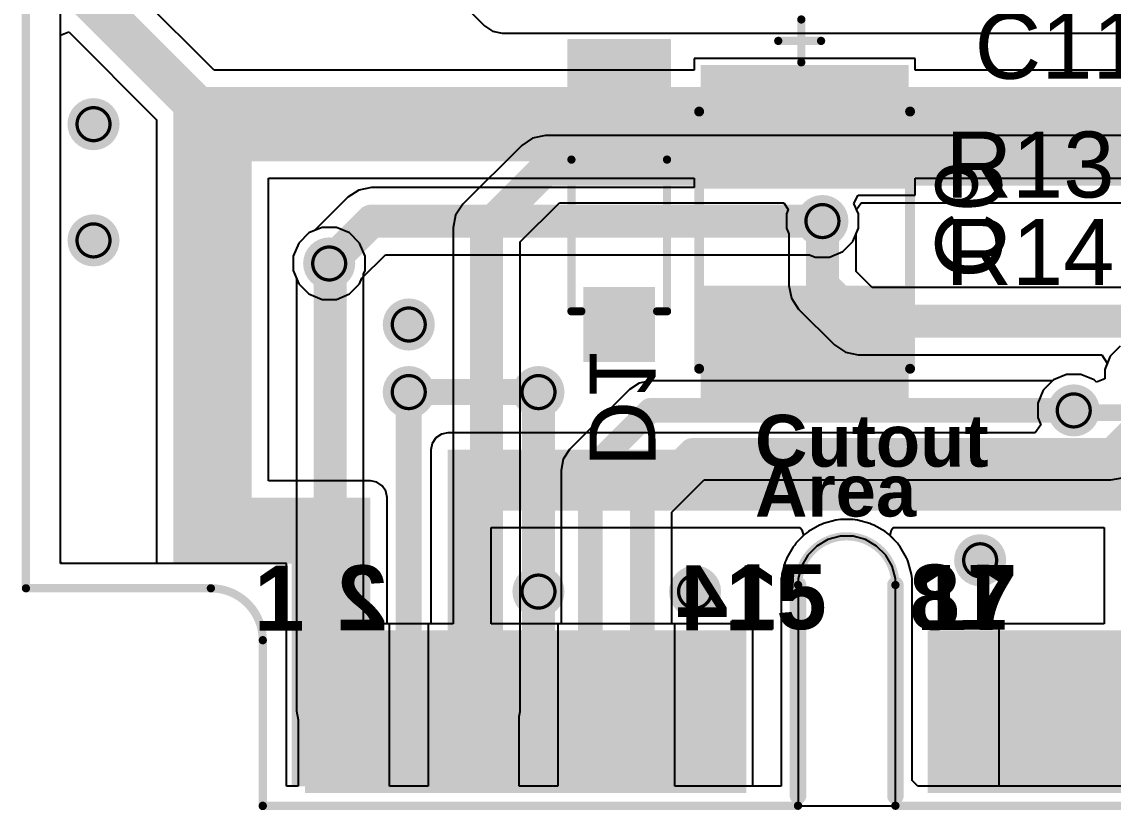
# Model space of a CAD drawing. Header units: inches. Extents: x 0 to 12.8, y -0.1 to 3.7.
# Drawn here: x -0.003 to 0.66, y -0.135 to 0.344 of the extents above; entities that cross this region are included whole.
import ezdxf

# ---------------------------------------------------------------- set-up
doc = ezdxf.new("R2010")
doc.units = ezdxf.units.IN
doc.header["$MEASUREMENT"] = 0
for name, color, linetype in [('Board Outline', 216, 'Continuous'), ('Bottom Layer', 5, 'Continuous'), ('Bottom Overlay', 54, 'Continuous'), ('Bottom Paste', 16, 'Continuous'), ('Bottom Solder', 6, 'Continuous'), ('Dimensions', 6, 'Continuous'), ('Drill Drawing', 1, 'Continuous'), ('Multi-Layer', 9, 'Continuous'), ('Top Layer', 1, 'Continuous'), ('Top Overlay', 2, 'Continuous'), ('Top Paste', 8, 'Continuous'), ('Top Solder', 216, 'Continuous'), ('Via Holes', 16, 'Continuous')]:
    doc.layers.add(name, color=color, linetype=linetype)
doc.styles.add('Arial', font='', dxfattribs={"height": 0.2})
doc.styles.add('Arial_Bold', font='', dxfattribs={"height": 0.2})
doc.styles.get('Arial').set_extended_font_data('Arial')
doc.styles.get('Arial_Bold').set_extended_font_data('Arial', bold=True)

# ---------------------------------------------------------------- blocks, each defined once
blk = doc.blocks.new('MINI_PCIE_PAD_12')
at = {"layer": 'Bottom Layer'}
for points in [[(0.027559, -0.0452756), (0.003937, -0.0452756), (0.003937, 0.0452756), (0.027559, 0.0452756)], [(0.0590551, -0.0452756), (0.0354331, -0.0452756), (0.0354331, 0.0452756), (0.0590551, 0.0452756)], [(0.0905511, -0.0452756), (0.0669291, -0.0452756), (0.0669291, 0.0452756), (0.0905511, 0.0452756)], [(0.1220472, -0.0452756), (0.0984252, -0.0452756), (0.0984252, 0.0452756), (0.1220472, 0.0452756)], [(0.1535433, -0.0452756), (0.1299213, -0.0452756), (0.1299213, 0.0452756), (0.1535433, 0.0452756)], [(0.1850393, -0.0452756), (0.1614173, -0.0452756), (0.1614173, 0.0452756), (0.1850393, 0.0452756)], [(0.2165354, -0.0452756), (0.1929134, -0.0452756), (0.1929134, 0.0452756), (0.2165354, 0.0452756)], [(0.2244094, 0.0452756), (0.2480314, 0.0452756), (0.2480314, -0.0452756), (0.2244094, -0.0452756)], [(0.3818897, 0.0452756), (0.4055117, 0.0452756), (0.4055117, -0.0452756), (0.3818897, -0.0452756)], [(0.4133858, 0.0452756), (0.4370078, 0.0452756), (0.4370078, -0.0452756), (0.4133858, -0.0452756)], [(0.4448818, 0.0452756), (0.4685038, 0.0452756), (0.4685038, -0.0452756), (0.4448818, -0.0452756)]]:
    blk.add_hatch(color=5, dxfattribs=at).paths.add_polyline_path(points)
at = {"layer": 'Bottom Paste'}
for points in [[(0.027559, -0.0452756), (0.003937, -0.0452756), (0.003937, 0.0452756), (0.027559, 0.0452756)], [(0.0590551, -0.0452756), (0.0354331, -0.0452756), (0.0354331, 0.0452756), (0.0590551, 0.0452756)], [(0.0905511, -0.0452756), (0.0669291, -0.0452756), (0.0669291, 0.0452756), (0.0905511, 0.0452756)], [(0.1220472, -0.0452756), (0.0984252, -0.0452756), (0.0984252, 0.0452756), (0.1220472, 0.0452756)], [(0.1535433, -0.0452756), (0.1299213, -0.0452756), (0.1299213, 0.0452756), (0.1535433, 0.0452756)], [(0.1850393, -0.0452756), (0.1614173, -0.0452756), (0.1614173, 0.0452756), (0.1850393, 0.0452756)], [(0.2165354, -0.0452756), (0.1929134, -0.0452756), (0.1929134, 0.0452756), (0.2165354, 0.0452756)], [(0.2244094, 0.0452756), (0.2480314, 0.0452756), (0.2480314, -0.0452756), (0.2244094, -0.0452756)], [(0.3818897, 0.0452756), (0.4055117, 0.0452756), (0.4055117, -0.0452756), (0.3818897, -0.0452756)], [(0.4133858, 0.0452756), (0.4370078, 0.0452756), (0.4370078, -0.0452756), (0.4133858, -0.0452756)], [(0.4448818, 0.0452756), (0.4685038, 0.0452756), (0.4685038, -0.0452756), (0.4448818, -0.0452756)]]:
    blk.add_hatch(color=16, dxfattribs=at).paths.add_polyline_path(points)
at = {"layer": 'Bottom Solder'}
for points in [[(0.031559, -0.0492756), (-6.3e-05, -0.0492756), (-6.3e-05, 0.0492756), (0.031559, 0.0492756)], [(0.0630551, -0.0492756), (0.0314331, -0.0492756), (0.0314331, 0.0492756), (0.0630551, 0.0492756)], [(0.0945511, -0.0492756), (0.0629291, -0.0492756), (0.0629291, 0.0492756), (0.0945511, 0.0492756)], [(0.1260472, -0.0492756), (0.0944252, -0.0492756), (0.0944252, 0.0492756), (0.1260472, 0.0492756)], [(0.1575433, -0.0492756), (0.1259213, -0.0492756), (0.1259213, 0.0492756), (0.1575433, 0.0492756)], [(0.1890393, -0.0492756), (0.1574173, -0.0492756), (0.1574173, 0.0492756), (0.1890393, 0.0492756)], [(0.2205354, -0.0492756), (0.1889134, -0.0492756), (0.1889134, 0.0492756), (0.2205354, 0.0492756)], [(0.2204094, 0.0492756), (0.2520314, 0.0492756), (0.2520314, -0.0492756), (0.2204094, -0.0492756)], [(0.3778897, 0.0492756), (0.4095117, 0.0492756), (0.4095117, -0.0492756), (0.3778897, -0.0492756)], [(0.4093858, 0.0492756), (0.4410078, 0.0492756), (0.4410078, -0.0492756), (0.4093858, -0.0492756)], [(0.4408818, 0.0492756), (0.4725038, 0.0492756), (0.4725038, -0.0492756), (0.4408818, -0.0492756)], [(0.4723779, 0.0492756), (0.5039999, 0.0492756), (0.5039999, -0.0492756), (0.4723779, -0.0492756)]]:
    blk.add_hatch(color=6, dxfattribs=at).paths.add_polyline_path(points)
at = {"layer": 'Top Layer'}
for points in [[(-0.011811, 0.0452756), (0.011811, 0.0452756), (0.011811, -0.0452756), (-0.011811, -0.0452756)], [(0.0196851, 0.0452756), (0.0433071, 0.0452756), (0.0433071, -0.0452756), (0.0196851, -0.0452756)], [(0.0511811, 0.0452756), (0.0748031, 0.0452756), (0.0748031, -0.0452756), (0.0511811, -0.0452756)], [(0.0826772, 0.0452756), (0.1062992, 0.0452756), (0.1062992, -0.0452756), (0.0826772, -0.0452756)], [(0.1141733, 0.0452756), (0.1377953, 0.0452756), (0.1377953, -0.0452756), (0.1141733, -0.0452756)], [(0.1456693, 0.0452756), (0.1692913, 0.0452756), (0.1692913, -0.0452756), (0.1456693, -0.0452756)], [(0.1771654, 0.0452756), (0.2007874, 0.0452756), (0.2007874, -0.0452756), (0.1771654, -0.0452756)], [(0.2086614, 0.0452756), (0.2322834, 0.0452756), (0.2322834, -0.0452756), (0.2086614, -0.0452756)], [(0.3661417, 0.0452756), (0.3897637, 0.0452756), (0.3897637, -0.0452756), (0.3661417, -0.0452756)], [(0.3976378, 0.0452756), (0.4212598, 0.0452756), (0.4212598, -0.0452756), (0.3976378, -0.0452756)], [(0.4291338, 0.0452756), (0.4527558, 0.0452756), (0.4527558, -0.0452756), (0.4291338, -0.0452756)], [(0.4606299, 0.0452756), (0.4842519, 0.0452756), (0.4842519, -0.0452756), (0.4606299, -0.0452756)]]:
    blk.add_hatch(color=1, dxfattribs=at).paths.add_polyline_path(points)
at = {"layer": 'Top Paste'}
for points in [[(-0.011811, 0.0452756), (0.011811, 0.0452756), (0.011811, -0.0452756), (-0.011811, -0.0452756)], [(0.0196851, 0.0452756), (0.0433071, 0.0452756), (0.0433071, -0.0452756), (0.0196851, -0.0452756)], [(0.0511811, 0.0452756), (0.0748031, 0.0452756), (0.0748031, -0.0452756), (0.0511811, -0.0452756)], [(0.0826772, 0.0452756), (0.1062992, 0.0452756), (0.1062992, -0.0452756), (0.0826772, -0.0452756)], [(0.1141733, 0.0452756), (0.1377953, 0.0452756), (0.1377953, -0.0452756), (0.1141733, -0.0452756)], [(0.1456693, 0.0452756), (0.1692913, 0.0452756), (0.1692913, -0.0452756), (0.1456693, -0.0452756)], [(0.1771654, 0.0452756), (0.2007874, 0.0452756), (0.2007874, -0.0452756), (0.1771654, -0.0452756)], [(0.2086614, 0.0452756), (0.2322834, 0.0452756), (0.2322834, -0.0452756), (0.2086614, -0.0452756)], [(0.3661417, 0.0452756), (0.3897637, 0.0452756), (0.3897637, -0.0452756), (0.3661417, -0.0452756)], [(0.3976378, 0.0452756), (0.4212598, 0.0452756), (0.4212598, -0.0452756), (0.3976378, -0.0452756)], [(0.4291338, 0.0452756), (0.4527558, 0.0452756), (0.4527558, -0.0452756), (0.4291338, -0.0452756)], [(0.4606299, 0.0452756), (0.4842519, 0.0452756), (0.4842519, -0.0452756), (0.4606299, -0.0452756)]]:
    blk.add_hatch(color=8, dxfattribs=at).paths.add_polyline_path(points)
at = {"layer": 'Top Solder'}
for points in [[(-0.015811, 0.0492756), (0.015811, 0.0492756), (0.015811, -0.0492756), (-0.015811, -0.0492756)], [(0.0156851, 0.0492756), (0.0473071, 0.0492756), (0.0473071, -0.0492756), (0.0156851, -0.0492756)], [(0.0471811, 0.0492756), (0.0788031, 0.0492756), (0.0788031, -0.0492756), (0.0471811, -0.0492756)], [(0.0786772, 0.0492756), (0.1102992, 0.0492756), (0.1102992, -0.0492756), (0.0786772, -0.0492756)], [(0.1101733, 0.0492756), (0.1417953, 0.0492756), (0.1417953, -0.0492756), (0.1101733, -0.0492756)], [(0.1416693, 0.0492756), (0.1732913, 0.0492756), (0.1732913, -0.0492756), (0.1416693, -0.0492756)], [(0.1731654, 0.0492756), (0.2047874, 0.0492756), (0.2047874, -0.0492756), (0.1731654, -0.0492756)], [(0.2046614, 0.0492756), (0.2362834, 0.0492756), (0.2362834, -0.0492756), (0.2046614, -0.0492756)], [(0.3621417, 0.0492756), (0.3937637, 0.0492756), (0.3937637, -0.0492756), (0.3621417, -0.0492756)], [(0.3936378, 0.0492756), (0.4252598, 0.0492756), (0.4252598, -0.0492756), (0.3936378, -0.0492756)], [(0.4251338, 0.0492756), (0.4567558, 0.0492756), (0.4567558, -0.0492756), (0.4251338, -0.0492756)], [(0.4566299, 0.0492756), (0.4882519, 0.0492756), (0.4882519, -0.0492756), (0.4566299, -0.0492756)]]:
    blk.add_hatch(color=216, dxfattribs=at).paths.add_polyline_path(points)
at = {"layer": 'Top Overlay', "const_width": 0.005}
for points in [[(0.2834841, 0.076811, -0.9999999999999999), (0.3425393, 0.076811)], [(-0.0728347, 0.0748032, -0.4142135623730951), (-0.0413386, 0.0433071)]]:
    blk.add_lwpolyline(points, format="xyb", dxfattribs=at)
at = {"layer": 'Top Overlay'}
for points, const_width in [([(-0.0740847, 0.0748032, 1), (-0.0715847, 0.0748032, 1)], 0.0025), ([(-0.009937, 0.065, 1), (-0.002063, 0.065, 1)], 0.007874), ([(-0.009937, 0.065, 1), (-0.002063, 0.065, 1)], 0.007874), ([(6.3e-05, 0.065, 1), (0.007937, 0.065, 1)], 0.007874), ([(6.3e-05, 0.065, 1), (0.007937, 0.065, 1)], 0.007874), ([(0.2822341, 0.076811, 1), (0.2847341, 0.076811, 1)], 0.0025), ([(0.2822341, 0.076811, 1), (0.2847341, 0.076811, 1)], 0.0025), ([(0.3412893, 0.076811, 1), (0.3437893, 0.076811, 1)], 0.0025), ([(0.3412893, 0.076811, 1), (0.3437893, 0.076811, 1)], 0.0025), ([(-0.004937, 0.06, 1), (0.002937, 0.06, 1)], 0.007874), ([(-0.004937, 0.06, 1), (0.002937, 0.06, 1)], 0.007874), ([(-0.0425886, 0.0433071, 1), (-0.0400886, 0.0433071, 1)], 0.0025), ([(-0.0425886, 0.0433071, 1), (-0.0400886, 0.0433071, 1)], 0.0025), ([(-0.0425886, -0.0570866, 1), (-0.0400886, -0.0570866, 1)], 0.0025), ([(-0.0425886, -0.0570866, 1), (-0.0400886, -0.0570866, 1)], 0.0025), ([(0.2822145, -0.0570866, 1), (0.2847145, -0.0570866, 1)], 0.0025), ([(0.2822145, -0.0570866, 1), (0.2847145, -0.0570866, 1)], 0.0025), ([(0.2822341, -0.057067, 1), (0.2847341, -0.057067, 1)], 0.0025), ([(0.2822341, -0.057067, 1), (0.2847341, -0.057067, 1)], 0.0025), ([(0.3412893, -0.0570866, 1), (0.3437893, -0.0570866, 1)], 0.0025), ([(0.3412893, -0.0570866, 1), (0.3437893, -0.0570866, 1)], 0.0025)]:
    blk.add_lwpolyline(points, format="xyb", close=True, dxfattribs=dict(at, const_width=const_width))
for points, const_width in [([(-0.006, 0.065), (-0.001, 0.06)], 0.015748), ([(-0.006, 0.065), (0.004, 0.065)], 0.015748), ([(-0.001, 0.06), (0.004, 0.065)], 0.015748), ([(0.2834841, -0.057067), (0.2834841, 0.076811)], 0.005), ([(0.3425393, -0.0570866), (0.3425393, 0.076811)], 0.005), ([(-0.0413386, -0.0570866), (-0.0413386, 0.0433071)], 0.005), ([(-0.0413386, -0.0570866), (0.2834645, -0.0570866)], 0.005), ([(0.2834645, -0.0570866), (0.2834841, -0.057067)], 0.005), ([(0.3425393, -0.0570866), (0.9704724, -0.0570866)], 0.005)]:
    blk.add_lwpolyline(points, dxfattribs=dict(at, const_width=const_width))
at = {"layer": 'Top Overlay', "style": 'Arial_Bold'}
for s, p in [('Cutout', (0.257356, 0.1485388)), ('Area', (0.257356, 0.1183278))]:
    blk.add_text(s, height=0.0314961, rotation=360, dxfattribs=at).set_placement(p)
for s, p in [('1', (-0.0466722, 0.0490962)), ('15', (0.2396838, 0.0499798)), ('17', (0.3553042, 0.049519))]:
    blk.add_text(s, height=0.0393701, dxfattribs=at).set_placement(p)
blk = doc.blocks.new('SOD_123_B_43')
at = {"layer": 'Bottom Layer'}
for points in [[(-0.0807086, -0.01771655), (-0.0807086, 0.01771655), (-0.043307, 0.01771655), (-0.043307, -0.01771655)], [(0.0433072, -0.01771655), (0.0433072, 0.01771655), (0.0807088, 0.01771655), (0.0807088, -0.01771655)]]:
    blk.add_hatch(color=5, dxfattribs=at).paths.add_polyline_path(points)
at = {"layer": 'Bottom Overlay'}
for points in [[(0.0379968, 0.0200035), (0.1109966, 0.0200035), (0.1109966, 0.0314995), (0.0379968, 0.0314995)], [(0.0835494, -0.0310906), (0.1110926, -0.0310906), (0.1110926, 0.0309094), (0.0835494, 0.0309094)], [(0.0380001, -0.031496), (0.1109999, -0.031496), (0.1109999, -0.02), (0.0380001, -0.02)]]:
    blk.add_hatch(color=54, dxfattribs=at).paths.add_polyline_path(points)
at = {"layer": 'Bottom Paste'}
for points in [[(-0.0807086, -0.01771655), (-0.0807086, 0.01771655), (-0.043307, 0.01771655), (-0.043307, -0.01771655)], [(0.0433072, -0.01771655), (0.0433072, 0.01771655), (0.0807088, 0.01771655), (0.0807088, -0.01771655)]]:
    blk.add_hatch(color=16, dxfattribs=at).paths.add_polyline_path(points)
at = {"layer": 'Bottom Solder'}
for points in [[(-0.0847086, -0.02171655), (-0.0847086, 0.02171655), (-0.039307, 0.02171655), (-0.039307, -0.02171655)], [(0.0393072, -0.02171655), (0.0393072, 0.02171655), (0.0847088, 0.02171655), (0.0847088, -0.02171655)]]:
    blk.add_hatch(color=6, dxfattribs=at).paths.add_polyline_path(points)
at = {"layer": 'Bottom Overlay', "const_width": 0.005}
for points in [[(-0.0539999, 0.029), (-0.0539999, 0.023)], [(-0.0539999, 0.029), (0.0380001, 0.029)], [(-0.0539999, -0.023), (-0.0539999, -0.029)], [(-0.0539999, -0.029), (0.0380001, -0.029)]]:
    blk.add_lwpolyline(points, dxfattribs=at)
at = {"layer": 'Bottom Overlay', "const_width": 0.0025}
for points in [[(-0.0552499, 0.029, 1), (-0.0527499, 0.029, 1)], [(-0.0552499, 0.029, 1), (-0.0527499, 0.029, 1)], [(0.0367501, 0.029, 1), (0.0392501, 0.029, 1)], [(-0.0552499, 0.023, 1), (-0.0527499, 0.023, 1)], [(-0.0552499, -0.023, 1), (-0.0527499, -0.023, 1)], [(-0.0552499, -0.029, 1), (-0.0527499, -0.029, 1)], [(-0.0552499, -0.029, 1), (-0.0527499, -0.029, 1)], [(0.0367501, -0.029, 1), (0.0392501, -0.029, 1)]]:
    blk.add_lwpolyline(points, format="xyb", close=True, dxfattribs=at)
blk = doc.blocks.new('C____B_B_54')
at = {"layer": 'Bottom Layer'}
for points in [[(-0.03346455, 0.0590551), (-0.03346455, -0.0590551), (-0.10039365, -0.0590551), (-0.10039365, 0.0590551)], [(0.10039375, 0.0590551), (0.10039375, -0.0590551), (0.03346465, -0.0590551), (0.03346465, 0.0590551)]]:
    blk.add_hatch(color=5, dxfattribs=at).paths.add_polyline_path(points)
at = {"layer": 'Bottom Paste'}
for points in [[(-0.03346455, 0.0590551), (-0.03346455, -0.0590551), (-0.10039365, -0.0590551), (-0.10039365, 0.0590551)], [(0.10039375, 0.0590551), (0.10039375, -0.0590551), (0.03346465, -0.0590551), (0.03346465, 0.0590551)]]:
    blk.add_hatch(color=16, dxfattribs=at).paths.add_polyline_path(points)
at = {"layer": 'Bottom Solder'}
for points in [[(-0.02946455, 0.0630551), (-0.02946455, -0.0630551), (-0.10439365, -0.0630551), (-0.10439365, 0.0630551)], [(0.10439375, 0.0630551), (0.10439375, -0.0630551), (0.02946465, -0.0630551), (0.02946465, 0.0630551)]]:
    blk.add_hatch(color=6, dxfattribs=at).paths.add_polyline_path(points)
at = {"layer": 'Bottom Overlay'}
for points, const_width in [([(0.0798529, 0.064), (-0.0761471, 0.064)], 0.006), ([(-0.119, -0.016), (-0.119, 0.01)], 0.005), ([(-0.106, -0.002), (-0.132, -0.002)], 0.005), ([(0.0798529, -0.064), (-0.0761471, -0.064)], 0.006)]:
    blk.add_lwpolyline(points, dxfattribs=dict(at, const_width=const_width))
for points, const_width in [([(-0.0776471, 0.064, 1), (-0.0746471, 0.064, 1)], 0.003), ([(0.0783529, 0.064, 1), (0.0813529, 0.064, 1)], 0.003), ([(-0.12025, 0.01, 1), (-0.11775, 0.01, 1)], 0.0025), ([(-0.13325, -0.002, 1), (-0.13075, -0.002, 1)], 0.0025), ([(-0.10725, -0.002, 1), (-0.10475, -0.002, 1)], 0.0025), ([(-0.12025, -0.016, 1), (-0.11775, -0.016, 1)], 0.0025), ([(-0.0776471, -0.064, 1), (-0.0746471, -0.064, 1)], 0.003), ([(0.0783529, -0.064, 1), (0.0813529, -0.064, 1)], 0.003)]:
    blk.add_lwpolyline(points, format="xyb", close=True, dxfattribs=dict(at, const_width=const_width))

msp = doc.modelspace()

# ---------------------------------------------------------------- hatches: boundary and pattern name
at = {"layer": 'Bottom Layer'}
for points in [[(0.0895085, 0.259), (1.0909761, 0.259), (1.0909761, 0.304), (0.0895085, 0.304)], [(0.0895085, 0.0149999), (0.1369999, 0.0149999), (0.1369999, 0.3039999), (0.0895085, 0.3039999)], [(0.2559689, -0.1200777), (0.2719999, -0.1200777), (0.2719999, 0.0839999), (0.2559689, 0.0839999)], [(0.256, 0.0471237), (1.17, 0.0471237), (1.17, 0.0839999), (0.256, 0.0839999)], [(0.091, 0.015), (0.209, 0.015), (0.209, 0.055), (0.091, 0.055)], [(0.1612054, -0.1200777), (0.209, -0.1200777), (0.209, 0.0471237), (0.1612054, 0.0471237)]]:
    msp.add_hatch(color=5, dxfattribs=at).paths.add_polyline_path(points)
h = msp.add_hatch(color=5, dxfattribs=at)
edge = h.paths.add_edge_path()
edge.add_arc((0.041, 0.2815), 0.011811, 0, 360)
h = msp.add_hatch(color=5, dxfattribs=at)
edge = h.paths.add_edge_path()
edge.add_arc((0.4832876, 0.2227205), 0.011811, 0, 360)
h = msp.add_hatch(color=5, dxfattribs=at)
edge = h.paths.add_edge_path()
edge.add_arc((0.041, 0.211), 0.011811, 0, 360)
h = msp.add_hatch(color=5, dxfattribs=at)
edge = h.paths.add_edge_path()
edge.add_arc((0.184, 0.197), 0.011811, 0, 360)
h = msp.add_hatch(color=5, dxfattribs=at)
edge = h.paths.add_edge_path()
edge.add_arc((0.2322839, 0.1599922), 0.011811, 0, 360)
h = msp.add_hatch(color=5, dxfattribs=at)
edge = h.paths.add_edge_path()
edge.add_arc((0.2322839, 0.119), 0.011811, 0, 360)
h = msp.add_hatch(color=5, dxfattribs=at)
edge = h.paths.add_edge_path()
edge.add_arc((0.311, 0.119), 0.011811, 0, 360)
h = msp.add_hatch(color=5, dxfattribs=at)
edge = h.paths.add_edge_path()
edge.add_arc((0.635789, 0.1078842), 0.011811, 0, 360)
h = msp.add_hatch(color=5, dxfattribs=at)
edge = h.paths.add_edge_path()
edge.add_arc((0.579, 0.017), 0.011811, 0, 360)
h = msp.add_hatch(color=5, dxfattribs=at)
edge = h.paths.add_edge_path()
edge.add_arc((0.3109914, -0.002), 0.011811, 0, 360)
h = msp.add_hatch(color=5, dxfattribs=at)
edge = h.paths.add_edge_path()
edge.add_arc((0.406, -0.002), 0.011811, 0, 360)
at = {"layer": 'Bottom Solder'}
h = msp.add_hatch(color=6, dxfattribs=at)
edge = h.paths.add_edge_path()
edge.add_arc((0.041, 0.2815), 0.015811, 0, 360)
h = msp.add_hatch(color=6, dxfattribs=at)
edge = h.paths.add_edge_path()
edge.add_arc((0.4832876, 0.2227205), 0.015811, 0, 360)
h = msp.add_hatch(color=6, dxfattribs=at)
edge = h.paths.add_edge_path()
edge.add_arc((0.041, 0.211), 0.015811, 0, 360)
h = msp.add_hatch(color=6, dxfattribs=at)
edge = h.paths.add_edge_path()
edge.add_arc((0.184, 0.197), 0.015811, 0, 360)
h = msp.add_hatch(color=6, dxfattribs=at)
edge = h.paths.add_edge_path()
edge.add_arc((0.2322839, 0.1599922), 0.015811, 0, 360)
h = msp.add_hatch(color=6, dxfattribs=at)
edge = h.paths.add_edge_path()
edge.add_arc((0.2322839, 0.119), 0.015811, 0, 360)
h = msp.add_hatch(color=6, dxfattribs=at)
edge = h.paths.add_edge_path()
edge.add_arc((0.311, 0.119), 0.015811, 0, 360)
h = msp.add_hatch(color=6, dxfattribs=at)
edge = h.paths.add_edge_path()
edge.add_arc((0.635789, 0.1078842), 0.015811, 0, 360)
h = msp.add_hatch(color=6, dxfattribs=at)
edge = h.paths.add_edge_path()
edge.add_arc((0.579, 0.017), 0.015811, 0, 360)
h = msp.add_hatch(color=6, dxfattribs=at)
edge = h.paths.add_edge_path()
edge.add_arc((0.3109914, -0.002), 0.015811, 0, 360)
h = msp.add_hatch(color=6, dxfattribs=at)
edge = h.paths.add_edge_path()
edge.add_arc((0.406, -0.002), 0.015811, 0, 360)
at = {"layer": 'Top Layer'}
h = msp.add_hatch(color=1, dxfattribs=at)
edge = h.paths.add_edge_path()
edge.add_arc((0.041, 0.2815), 0.011811, 0, 360)
h = msp.add_hatch(color=1, dxfattribs=at)
edge = h.paths.add_edge_path()
edge.add_arc((0.4832876, 0.2227205), 0.011811, 0, 360)
h = msp.add_hatch(color=1, dxfattribs=at)
edge = h.paths.add_edge_path()
edge.add_arc((0.041, 0.211), 0.011811, 0, 360)
h = msp.add_hatch(color=1, dxfattribs=at)
edge = h.paths.add_edge_path()
edge.add_arc((0.184, 0.197), 0.011811, 0, 360)
h = msp.add_hatch(color=1, dxfattribs=at)
edge = h.paths.add_edge_path()
edge.add_arc((0.2322839, 0.1599922), 0.011811, 0, 360)
h = msp.add_hatch(color=1, dxfattribs=at)
edge = h.paths.add_edge_path()
edge.add_arc((0.2322839, 0.119), 0.011811, 0, 360)
h = msp.add_hatch(color=1, dxfattribs=at)
edge = h.paths.add_edge_path()
edge.add_arc((0.311, 0.119), 0.011811, 0, 360)
h = msp.add_hatch(color=1, dxfattribs=at)
edge = h.paths.add_edge_path()
edge.add_arc((0.635789, 0.1078842), 0.011811, 0, 360)
h = msp.add_hatch(color=1, dxfattribs=at)
edge = h.paths.add_edge_path()
edge.add_arc((0.579, 0.017), 0.011811, 0, 360)
h = msp.add_hatch(color=1, dxfattribs=at)
edge = h.paths.add_edge_path()
edge.add_arc((0.3109914, -0.002), 0.011811, 0, 360)
h = msp.add_hatch(color=1, dxfattribs=at)
edge = h.paths.add_edge_path()
edge.add_arc((0.406, -0.002), 0.011811, 0, 360)
at = {"layer": 'Top Solder'}
h = msp.add_hatch(color=216, dxfattribs=at)
edge = h.paths.add_edge_path()
edge.add_arc((0.041, 0.2815), 0.015811, 0, 360)
h = msp.add_hatch(color=216, dxfattribs=at)
edge = h.paths.add_edge_path()
edge.add_arc((0.4832876, 0.2227205), 0.015811, 0, 360)
h = msp.add_hatch(color=216, dxfattribs=at)
edge = h.paths.add_edge_path()
edge.add_arc((0.041, 0.211), 0.015811, 0, 360)
h = msp.add_hatch(color=216, dxfattribs=at)
edge = h.paths.add_edge_path()
edge.add_arc((0.184, 0.197), 0.015811, 0, 360)
h = msp.add_hatch(color=216, dxfattribs=at)
edge = h.paths.add_edge_path()
edge.add_arc((0.2322839, 0.1599922), 0.015811, 0, 360)
h = msp.add_hatch(color=216, dxfattribs=at)
edge = h.paths.add_edge_path()
edge.add_arc((0.2322839, 0.119), 0.015811, 0, 360)
h = msp.add_hatch(color=216, dxfattribs=at)
edge = h.paths.add_edge_path()
edge.add_arc((0.311, 0.119), 0.015811, 0, 360)
h = msp.add_hatch(color=216, dxfattribs=at)
edge = h.paths.add_edge_path()
edge.add_arc((0.635789, 0.1078842), 0.015811, 0, 360)
h = msp.add_hatch(color=216, dxfattribs=at)
edge = h.paths.add_edge_path()
edge.add_arc((0.579, 0.017), 0.015811, 0, 360)
h = msp.add_hatch(color=216, dxfattribs=at)
edge = h.paths.add_edge_path()
edge.add_arc((0.3109914, -0.002), 0.015811, 0, 360)
h = msp.add_hatch(color=216, dxfattribs=at)
edge = h.paths.add_edge_path()
edge.add_arc((0.406, -0.002), 0.015811, 0, 360)
at = {"layer": 'Via Holes'}
h = msp.add_hatch(color=7, dxfattribs=at)
edge = h.paths.add_edge_path()
edge.add_arc((0.041, 0.2815), 0.0059055, 0, 360)
h = msp.add_hatch(color=7, dxfattribs=at)
edge = h.paths.add_edge_path()
edge.add_arc((0.4832876, 0.2227205), 0.0059055, 0, 360)
h = msp.add_hatch(color=7, dxfattribs=at)
edge = h.paths.add_edge_path()
edge.add_arc((0.041, 0.211), 0.0059055, 0, 360)
h = msp.add_hatch(color=7, dxfattribs=at)
edge = h.paths.add_edge_path()
edge.add_arc((0.184, 0.197), 0.0059055, 0, 360)
h = msp.add_hatch(color=7, dxfattribs=at)
edge = h.paths.add_edge_path()
edge.add_arc((0.2322839, 0.1599922), 0.0059055, 0, 360)
h = msp.add_hatch(color=7, dxfattribs=at)
edge = h.paths.add_edge_path()
edge.add_arc((0.2322839, 0.119), 0.0059055, 0, 360)
h = msp.add_hatch(color=7, dxfattribs=at)
edge = h.paths.add_edge_path()
edge.add_arc((0.311, 0.119), 0.0059055, 0, 360)
h = msp.add_hatch(color=7, dxfattribs=at)
edge = h.paths.add_edge_path()
edge.add_arc((0.635789, 0.1078842), 0.0059055, 0, 360)
h = msp.add_hatch(color=7, dxfattribs=at)
edge = h.paths.add_edge_path()
edge.add_arc((0.579, 0.017), 0.0059055, 0, 360)
h = msp.add_hatch(color=7, dxfattribs=at)
edge = h.paths.add_edge_path()
edge.add_arc((0.3109914, -0.002), 0.0059055, 0, 360)
h = msp.add_hatch(color=7, dxfattribs=at)
edge = h.paths.add_edge_path()
edge.add_arc((0.406, -0.002), 0.0059055, 0, 360)

# ---------------------------------------------------------------- linework, layer by layer
at = {"layer": 'Board Outline', "const_width": 0.005}
for points in [[(-2e-07, -1e-07), (-2e-07, 1.9544093)], [(5e-07, 5e-07), (0.1122052, 5e-07)], [(0.4684828, -0.1318494), (0.4685239, 0.0020089)], [(0.527538, -0.1318494), (0.5275791, 0.0020089)], [(0.1437012, -0.1320698), (0.1437012, -0.031495)], [(0.1437012, -0.1320698), (0.4684827, -0.1318887)], [(0.5275379, -0.1318887), (1.1555122, -0.1320698)]]:
    msp.add_lwpolyline(points, dxfattribs=at)
for points in [[(0.4685239, 0.0020089, -0.9999999999999999), (0.5275791, 0.0020089)], [(0.1122052, 1e-06, -0.4142135623730951), (0.1437012, -0.031495)]]:
    msp.add_lwpolyline(points, format="xyb", dxfattribs=at)
at = {"layer": 'Board Outline', "const_width": 0.0025}
for points in [[(-0.0012502, -1e-07, 1), (0.0012498, -1e-07, 1)], [(-0.0012495, 5e-07, 1), (0.0012505, 5e-07, 1)], [(0.1109552, 1e-06, 1), (0.1134552, 1e-06, 1)], [(0.1109552, 5e-07, 1), (0.1134552, 5e-07, 1)], [(0.4672739, 0.0020089, 1), (0.4697739, 0.0020089, 1)], [(0.4672739, 0.0020089, 1), (0.4697739, 0.0020089, 1)], [(0.5263291, 0.0020089, 1), (0.5288291, 0.0020089, 1)], [(0.5263291, 0.0020089, 1), (0.5288291, 0.0020089, 1)], [(0.1424512, -0.031495, 1), (0.1449512, -0.031495, 1)], [(0.1424512, -0.031495, 1), (0.1449512, -0.031495, 1)], [(0.1424512, -0.1320698, 1), (0.1449512, -0.1320698, 1)], [(0.1424512, -0.1320698, 1), (0.1449512, -0.1320698, 1)], [(0.4672327, -0.1318887, 1), (0.4697327, -0.1318887, 1)], [(0.4672328, -0.1318494, 1), (0.4697328, -0.1318494, 1)], [(0.5262879, -0.1318887, 1), (0.5287879, -0.1318887, 1)], [(0.526288, -0.1318494, 1), (0.528788, -0.1318494, 1)]]:
    msp.add_lwpolyline(points, format="xyb", close=True, dxfattribs=at)
at = {"layer": 'Bottom Layer'}
for p, q in [((0.1021822, 0.517189), (0.2781856, 0.3411856)), ((0.1141831, 0.3141959), (0.0604407, 0.3679383)), ((0.2781856, 0.3411856), (0.2831473, 0.3378703)), ((0.2831473, 0.3378703), (0.289, 0.3367061)), ((0.0210171, 0.3354044), (0.0260171, 0.3374755)), ((0.0210171, 0.015), (0.0210171, 0.3354044)), ((0.0260171, 0.3374755), (0.0793126, 0.28418)), ((0.289, 0.3367061), (0.898392, 0.3367061)), ((0.5395349, 0.3213936), (0.4054247, 0.3213936)), ((0.4054247, 0.3213936), (0.4054247, 0.3141959)), ((0.5395349, 0.3141959), (0.5395349, 0.3213936)), ((0.4054247, 0.3141959), (0.1141831, 0.3141959)), ((0.9349735, 0.3141959), (0.5395349, 0.3141959)), ((0.0793126, 0.28418), (0.0793126, 0.259)), ((0.0793126, 0.259), (0.0793126, 0.015)), ((0.1471959, 0.0651959), (0.1471959, 0.2488041)), ((0.1471959, 0.2488041), (0.4054247, 0.2488041)), ((0.4054247, 0.2488041), (0.4054247, 0.2431123)), ((0.5395349, 0.2384646), (0.5395349, 0.2488041)), ((0.5395349, 0.2488041), (1.2582994, 0.2488041)), ((0.2019169, 0.2415601), (0.1953013, 0.2371397)), ((0.2097205, 0.2431123), (0.2019169, 0.2415601)), ((0.4054247, 0.2431123), (0.2097205, 0.2431123)), ((0.5024453, 0.2334645), (0.5049218, 0.2384646)), ((0.5049218, 0.2384646), (0.5395349, 0.2384646)), ((0.1953013, 0.2371397), (0.1750713, 0.2169097)), ((0.5050986, 0.227059), (0.5024453, 0.2334645)), ((0.5050986, 0.218382), (0.5050986, 0.227059)), ((0.1716451, 0.2154905), (0.1655095, 0.2093549)), ((0.1750713, 0.2169097), (0.1716451, 0.2154905)), ((0.5017781, 0.2103656), (0.5050986, 0.218382)), ((0.1655095, 0.2093549), (0.162189, 0.2013385)), ((0.4956425, 0.20423), (0.5017781, 0.2103656)), ((0.162189, 0.2013385), (0.162189, 0.1926615)), ((0.2039097, 0.1880713), (0.2181671, 0.2023287)), ((0.2181671, 0.2023287), (0.4755228, 0.2023287)), ((0.4755228, 0.2023287), (0.4789491, 0.2009095)), ((0.4789491, 0.2009095), (0.4876261, 0.2009095)), ((0.4876261, 0.2009095), (0.4956425, 0.20423)), ((0.162189, 0.1926615), (0.1655095, 0.1846451)), ((0.2024905, 0.1846451), (0.2039097, 0.1880713)), ((0.1655095, 0.1846451), (0.1716451, 0.1785095)), ((0.1963549, 0.1785095), (0.2024905, 0.1846451)), ((0.1716451, 0.1785095), (0.1796615, 0.175189)), ((0.1796615, 0.175189), (0.1883385, 0.175189)), ((0.1883385, 0.175189), (0.1963549, 0.1785095)), ((0.6640061, 0.1468653), (0.6578705, 0.1407297)), ((0.6578705, 0.1407297), (0.65455, 0.1327133)), ((0.65455, 0.1327133), (0.65455, 0.1270397)), ((0.6234341, 0.1263747), (0.6172985, 0.1202391)), ((0.6314505, 0.1296952), (0.6234341, 0.1263747)), ((0.6401275, 0.1296952), (0.6314505, 0.1296952)), ((0.6481439, 0.1263747), (0.6401275, 0.1296952)), ((0.64955, 0.1249686), (0.6481439, 0.1263747)), ((0.65455, 0.1270397), (0.64955, 0.1249686)), ((0.6172985, 0.1202391), (0.613978, 0.1122227)), ((0.613978, 0.1122227), (0.613978, 0.1035457)), ((0.613978, 0.1035457), (0.6157797, 0.099196)), ((0.2520671, 0.0934198), (0.2487593, 0.0912096)), ((0.2559689, 0.0941959), (0.2520671, 0.0934198)), ((0.6124388, 0.0941959), (0.2559689, 0.0941959)), ((0.6157797, 0.099196), (0.6124388, 0.0941959)), ((0.2465491, 0.0879018), (0.245773, 0.084)), ((0.2487593, 0.0912096), (0.2465491, 0.0879018)), ((0.245773, 0.084), (0.245773, -0.0215265)), ((0.209, 0.0651959), (0.1471959, 0.0651959)), ((0.2129018, 0.0644198), (0.209, 0.0651959)), ((0.2162096, 0.0622096), (0.2129018, 0.0644198)), ((0.2184198, 0.0589018), (0.2162096, 0.0622096)), ((0.2191959, 0.055), (0.2184198, 0.0589018)), ((0.2191959, -0.0215265), (0.2191959, 0.055)), ((0.2821959, -0.0215265), (0.2821959, 0.0369278)), ((0.2821959, 0.0369278), (0.4698828, 0.0369278)), ((0.4698828, 0.0369278), (0.4708601, 0.0355177)), ((0.4708601, 0.0355177), (0.4717929, 0.0319278)), ((0.52431, 0.0319278), (0.5252428, 0.0355177)), ((0.5252428, 0.0355177), (0.5262201, 0.0369278)), ((0.5262201, 0.0369278), (0.6542218, 0.0369278)), ((0.6542218, 0.0369278), (0.6542218, -0.0215265)), ((0.4672139, 0.0273488), (0.466473, 0.02624)), ((0.4717929, 0.0319278), (0.4672139, 0.0273488)), ((0.528889, 0.0273488), (0.52431, 0.0319278)), ((0.52963, 0.0262399), (0.528889, 0.0273488)), ((0.4655936, 0.0252372), (0.4617062, 0.0185041)), ((0.466473, 0.02624), (0.4655936, 0.0252372)), ((0.5305093, 0.0252372), (0.52963, 0.0262399)), ((0.5343967, 0.0185041), (0.5305093, 0.0252372)), ((0.0793126, 0.015), (0.0210171, 0.015)), ((0.4606876, 0.0160449), (0.4586754, 0.008535)), ((0.4612774, 0.0172409), (0.4606876, 0.0160449)), ((0.4617062, 0.0185041), (0.4612774, 0.0172409)), ((0.5348255, 0.017241), (0.5343967, 0.0185041)), ((0.5354153, 0.016045), (0.5348255, 0.017241)), ((0.5374276, 0.0085352), (0.5354153, 0.016045)), ((0.4585882, 0.0072042), (0.458328, 0.0058962)), ((0.4586754, 0.008535), (0.4585882, 0.0072042)), ((0.5375148, 0.0072041), (0.5374276, 0.0085352)), ((0.537775, 0.0058962), (0.5375148, 0.0072041)), ((0.458328, 0.002012), (0.4582905, -0.1200778)), ((0.458328, 0.0058962), (0.458328, 0.002012)), ((0.5377382, -0.1165417), (0.537775, 0.0020057)), ((0.5377747, 0.0020073), (0.537775, 0.0020089)), ((0.537775, 0.0020057), (0.5377747, 0.0020073)), ((0.537775, 0.0020089), (0.537775, 0.0058962)), ((0.2205988, -0.0215265), (0.2191959, -0.0215265)), ((0.2205988, -0.1200778), (0.2205988, -0.0215265)), ((0.245773, -0.0215265), (0.2439689, -0.0215265)), ((0.2439689, -0.0215265), (0.2439689, -0.1200778)), ((0.4410712, -0.0215265), (0.2821959, -0.0215265)), ((0.4410712, -0.1200778), (0.4410712, -0.0215265)), ((0.6542218, -0.0215265), (0.5904256, -0.0215265)), ((0.5904256, -0.0215265), (0.5904256, -0.1200778)), ((0.5412732, -0.1200778), (0.5377382, -0.1165417)), ((0.2439689, -0.1200778), (0.2205988, -0.1200778)), ((0.4582905, -0.1200778), (0.4410712, -0.1200778)), ((0.5904256, -0.1200778), (0.5412732, -0.1200778))]:
    msp.add_line(p, q, dxfattribs=at)
for points, const_width in [([(0.0374999, 0.3584359), (0.1020084, 0.2939274)], 0.025), ([(0.1020084, 0.2915), (0.1020084, 0.2939274)], 0.025), ([(0.1020084, 0.2915), (0.1120084, 0.2815)], 0.025), ([(0.1120084, 0.2815), (0.36, 0.2815)], 0.025), ([(0.36, 0.2815), (0.4724798, 0.2815)], 0.025), ([(0.184, 0.197), (0.2097205, 0.2227205)], 0.02), ([(0.2097205, 0.2227205), (0.4832876, 0.2227205)], 0.02), ([(0.2322839, -0.0748021), (0.2322839, 0.119)], 0.015748), ([(0.2322839, 0.119), (0.311, 0.119)], 0.015748), ([(0.635789, 0.1078842), (0.6371094, 0.1065638)], 0.01), ([(0.6371094, 0.1065638), (1.0975638, 0.1065638)], 0.01), ([(0.5788703, 0.0168703), (0.579, 0.017)], 0.0216535), ([(0.5787405, -0.0748021), (0.5788703, -0.0746723)], 0.0216535)]:
    msp.add_lwpolyline(points, dxfattribs=dict(at, const_width=const_width))
for points, const_width in [([(0.0957584, 0.2939274, 1), (0.1082584, 0.2939274, 1)], 0.0125), ([(0.0957584, 0.2939274, 1), (0.1082584, 0.2939274, 1)], 0.0125), ([(0.0957584, 0.2915, 1), (0.1082584, 0.2915, 1)], 0.0125), ([(0.0957584, 0.2915, 1), (0.1082584, 0.2915, 1)], 0.0125), ([(0.1057584, 0.2815, 1), (0.1182584, 0.2815, 1)], 0.0125), ([(0.1057584, 0.2815, 1), (0.1182584, 0.2815, 1)], 0.0125), ([(0.35375, 0.2815, 1), (0.36625, 0.2815, 1)], 0.0125), ([(0.35375, 0.2815, 1), (0.36625, 0.2815, 1)], 0.0125), ([(0.4662298, 0.2815, 1), (0.4787298, 0.2815, 1)], 0.0125), ([(0.2047205, 0.2227205, 1), (0.2147205, 0.2227205, 1)], 0.01), ([(0.2047205, 0.2227205, 1), (0.2147205, 0.2227205, 1)], 0.01), ([(0.4782876, 0.2227205, 1), (0.4882876, 0.2227205, 1)], 0.01), ([(0.179, 0.197, 1), (0.189, 0.197, 1)], 0.01), ([(0.2283469, 0.119, 1), (0.2362209, 0.119, 1)], 0.007874), ([(0.2283469, 0.119, 1), (0.2362209, 0.119, 1)], 0.007874), ([(0.307063, 0.119, 1), (0.314937, 0.119, 1)], 0.007874), ([(0.633289, 0.1078842, 1), (0.638289, 0.1078842, 1)], 0.005), ([(0.6346094, 0.1065638, 1), (0.6396094, 0.1065638, 1)], 0.005), ([(0.6346094, 0.1065638, 1), (0.6396094, 0.1065638, 1)], 0.005), ([(0.5734569, 0.0168703, 1), (0.5842837, 0.0168703, 1)], 0.0108267), ([(0.5735866, 0.017, 1), (0.5844134, 0.017, 1)], 0.0108267), ([(0.5733271, -0.0748021, 1), (0.5841539, -0.0748021, 1)], 0.0108267), ([(0.5734569, -0.0746723, 1), (0.5842837, -0.0746723, 1)], 0.0108267), ([(0.2283469, -0.0748021, 1), (0.2362209, -0.0748021, 1)], 0.007874)]:
    msp.add_lwpolyline(points, format="xyb", close=True, dxfattribs=dict(at, const_width=const_width))
at = {"layer": 'Dimensions', "const_width": 0.01}
for points in [[(0.4684846, -0.1259832), (0.4685239, 0.0020089)], [(0.4684846, -0.1259832), (0.4684846, 0.0020089)], [(0.5275791, -0.1259832), (0.5275791, 0.0020089)]]:
    msp.add_lwpolyline(points, dxfattribs=at)
at = {"layer": 'Dimensions', "const_width": 0.005}
for points in [[(0.4659846, 0.0020089, 1), (0.4709846, 0.0020089, 1)], [(0.4660239, 0.0020089, 1), (0.4710239, 0.0020089, 1)], [(0.5250791, 0.0020089, 1), (0.5300791, 0.0020089, 1)], [(0.4659846, -0.1259832, 1), (0.4709846, -0.1259832, 1)], [(0.4659846, -0.1259832, 1), (0.4709846, -0.1259832, 1)], [(0.5250791, -0.1259832, 1), (0.5300791, -0.1259832, 1)]]:
    msp.add_lwpolyline(points, format="xyb", close=True, dxfattribs=at)
at = {"layer": 'Drill Drawing'}
for points, const_width in [([(0.051, 0.2815, 1), (0.031, 0.2815, 1)], 0.002), ([(0.0305, 0.2815, 1), (0.0315, 0.2815, 1)], 0.001), ([(0.0505, 0.2815, 1), (0.0515, 0.2815, 1)], 0.001), ([(0.4932876, 0.2227205, 1), (0.4732876, 0.2227205, 1)], 0.002), ([(0.051, 0.211, 1), (0.031, 0.211, 1)], 0.002), ([(0.4727876, 0.2227205, 1), (0.4737876, 0.2227205, 1)], 0.001), ([(0.4927876, 0.2227205, 1), (0.4937876, 0.2227205, 1)], 0.001), ([(0.0305, 0.211, 1), (0.0315, 0.211, 1)], 0.001), ([(0.0505, 0.211, 1), (0.0515, 0.211, 1)], 0.001), ([(0.194, 0.197, 1), (0.174, 0.197, 1)], 0.002), ([(0.1735, 0.197, 1), (0.1745, 0.197, 1)], 0.001), ([(0.1935, 0.197, 1), (0.1945, 0.197, 1)], 0.001), ([(0.2422839, 0.1599922, 1), (0.2222839, 0.1599922, 1)], 0.002), ([(0.2217839, 0.1599922, 1), (0.2227839, 0.1599922, 1)], 0.001), ([(0.2417839, 0.1599922, 1), (0.2427839, 0.1599922, 1)], 0.001), ([(0.2422839, 0.119, 1), (0.2222839, 0.119, 1)], 0.002), ([(0.321, 0.119, 1), (0.301, 0.119, 1)], 0.002), ([(0.2217839, 0.119, 1), (0.2227839, 0.119, 1)], 0.001), ([(0.2417839, 0.119, 1), (0.2427839, 0.119, 1)], 0.001), ([(0.3005, 0.119, 1), (0.3015, 0.119, 1)], 0.001), ([(0.3205, 0.119, 1), (0.3215, 0.119, 1)], 0.001), ([(0.645789, 0.1078842, 1), (0.625789, 0.1078842, 1)], 0.002), ([(0.625289, 0.1078842, 1), (0.626289, 0.1078842, 1)], 0.001), ([(0.645289, 0.1078842, 1), (0.646289, 0.1078842, 1)], 0.001), ([(0.589, 0.017, 1), (0.569, 0.017, 1)], 0.002), ([(0.5685, 0.017, 1), (0.5695, 0.017, 1)], 0.001), ([(0.5885, 0.017, 1), (0.5895, 0.017, 1)], 0.001), ([(0.3209914, -0.002, 1), (0.3009914, -0.002, 1)], 0.002), ([(0.416, -0.002, 1), (0.396, -0.002, 1)], 0.002), ([(0.3004914, -0.002, 1), (0.3014914, -0.002, 1)], 0.001), ([(0.3204914, -0.002, 1), (0.3214914, -0.002, 1)], 0.001), ([(0.3955, -0.002, 1), (0.3965, -0.002, 1)], 0.001), ([(0.4155, -0.002, 1), (0.4165, -0.002, 1)], 0.001)]:
    msp.add_lwpolyline(points, format="xyb", close=True, dxfattribs=dict(at, const_width=const_width))
at = {"layer": 'Multi-Layer'}
for p, q in [((0.4866542, 0.0295242), (0.4799211, 0.0256368)), ((0.4941641, 0.0315365), (0.4866542, 0.0295242)), ((0.5019388, 0.0315365), (0.4941641, 0.0315365)), ((0.5094487, 0.0295242), (0.5019388, 0.0315365)), ((0.5161818, 0.0256368), (0.5094487, 0.0295242)), ((0.4744235, 0.0201392), (0.4705361, 0.0134061)), ((0.4799211, 0.0256368), (0.4744235, 0.0201392)), ((0.5216794, 0.0201392), (0.5161818, 0.0256368)), ((0.5255668, 0.0134061), (0.5216794, 0.0201392)), ((0.4705361, 0.0134061), (0.4685239, 0.0058962)), ((0.5275791, 0.0058962), (0.5255668, 0.0134061)), ((0.4685239, 0.0020089), (0.4684828, -0.1318494)), ((0.4685239, 0.0058962), (0.4685239, 0.0020089)), ((0.4685239, 0.0020089), (0.4685239, 0.0020089)), ((0.5275375, -0.1318499), (0.5275791, 0.0020089)), ((0.5275791, 0.0020089), (0.5275791, 0.0058962)), ((0.4684828, -0.1318494), (0.5275375, -0.1318499))]:
    msp.add_line(p, q, dxfattribs=at)
at = {"layer": 'Top Layer'}
for p, q in [((0.0210171, 0.016), (0.0210171, 1.0758624)), ((0.3074169, 0.2730601), (0.3008013, 0.2686397)), ((0.3152205, 0.2746123), (0.3074169, 0.2730601)), ((0.665, 0.2746123), (0.3152205, 0.2746123)), ((0.3008013, 0.2686397), (0.2651088, 0.2329472)), ((0.2651088, 0.2329472), (0.2606884, 0.2263316)), ((0.2999198, 0.2100814), (0.3236671, 0.2338287)), ((0.3236671, 0.2338287), (0.4597808, 0.2338287)), ((0.4597808, 0.2338287), (0.4625586, 0.2296713)), ((0.5040166, 0.2296713), (0.5067944, 0.2338287)), ((0.5067944, 0.2338287), (0.665, 0.2338287)), ((0.2606884, 0.2263316), (0.2591362, 0.218528)), ((0.4625586, 0.2296713), (0.4614766, 0.227059)), ((0.4614766, 0.227059), (0.4614766, 0.218382)), ((0.5050986, 0.227059), (0.5040166, 0.2296713)), ((0.5050986, 0.218382), (0.5050986, 0.227059)), ((0.1796615, 0.218811), (0.1716451, 0.2154905)), ((0.1883385, 0.218811), (0.1796615, 0.218811)), ((0.1963549, 0.2154905), (0.1883385, 0.218811)), ((0.1716451, 0.2154905), (0.1655095, 0.2093549)), ((0.2024905, 0.2093549), (0.1963549, 0.2154905)), ((0.2591362, 0.218528), (0.2591362, -0.0215265)), ((0.4614766, 0.218382), (0.4628958, 0.2149557)), ((0.4628958, 0.2149557), (0.4628958, 0.1837124)), ((0.5036794, 0.2149557), (0.5050986, 0.218382)), ((0.5036794, 0.192159), (0.5036794, 0.2149557)), ((0.1655095, 0.2093549), (0.162189, 0.2013385)), ((0.205811, 0.2013385), (0.2024905, 0.2093549)), ((0.2999198, -0.0748021), (0.2999198, 0.2100814)), ((0.162189, 0.2013385), (0.162189, 0.1926615)), ((0.205811, 0.1926615), (0.205811, 0.2013385)), ((0.162189, 0.1926615), (0.1641281, 0.1879801)), ((0.2049117, 0.1904904), (0.205811, 0.1926615)), ((0.5134466, 0.1823918), (0.5036794, 0.192159)), ((0.1641281, 0.1879801), (0.1641281, -0.0742822)), ((0.2049117, -0.0215265), (0.2049117, 0.1904904)), ((0.4628958, 0.1837124), (0.464448, 0.1759088)), ((0.725, 0.1823918), (0.5134466, 0.1823918)), ((0.464448, 0.1759088), (0.4688684, 0.1692932)), ((0.4688684, 0.1692932), (0.4905808, 0.1475808)), ((0.4905808, 0.1475808), (0.4971964, 0.1431604)), ((0.4971964, 0.1431604), (0.505, 0.1416082)), ((0.505, 0.1416082), (0.6528224, 0.1416082)), ((0.6528224, 0.1416082), (0.6561633, 0.1366081)), ((0.6561633, 0.1366081), (0.65455, 0.1327133)), ((0.65455, 0.1327133), (0.65455, 0.1270397)), ((0.6234341, 0.1263747), (0.6227864, 0.125727)), ((0.6314505, 0.1296952), (0.6234341, 0.1263747)), ((0.6401275, 0.1296952), (0.6314505, 0.1296952)), ((0.6481439, 0.1263747), (0.6401275, 0.1296952)), ((0.64955, 0.1249686), (0.6481439, 0.1263747)), ((0.65455, 0.1270397), (0.64955, 0.1249686)), ((0.3662674, 0.120501), (0.3299033, 0.0841369)), ((0.372056, 0.1243688), (0.3662674, 0.120501)), ((0.3788842, 0.125727), (0.372056, 0.1243688)), ((0.6227864, 0.125727), (0.3788842, 0.125727)), ((0.3299033, 0.0841369), (0.3260355, 0.0783483)), ((0.3260355, 0.0783483), (0.3246773, 0.0715201)), ((0.3246773, 0.0715201), (0.3246773, -0.0215265)), ((0.658337, 0.0657304), (0.6651652, 0.0670886)), ((0.391859, 0.0461574), (0.4114319, 0.0657304)), ((0.4114319, 0.0657304), (0.658337, 0.0657304)), ((0.391859, -0.0215265), (0.391859, 0.0461574)), ((0.4915251, 0.041385), (0.4840153, 0.0393727)), ((0.4928562, 0.0414722), (0.4915251, 0.041385)), ((0.4941641, 0.0417324), (0.4928562, 0.0414722)), ((0.5019388, 0.0417324), (0.4941641, 0.0417324)), ((0.5032467, 0.0414722), (0.5019388, 0.0417324)), ((0.5045777, 0.041385), (0.5032467, 0.0414722)), ((0.5120876, 0.0393727), (0.5045777, 0.041385)), ((0.4738204, 0.0335874), (0.4727115, 0.0328464)), ((0.4748231, 0.0344667), (0.4738204, 0.0335874)), ((0.4815562, 0.0383541), (0.4748231, 0.0344667)), ((0.4828193, 0.0387829), (0.4815562, 0.0383541)), ((0.4840153, 0.0393727), (0.4828193, 0.0387829)), ((0.5132838, 0.0387828), (0.5120876, 0.0393727)), ((0.5145467, 0.0383541), (0.5132838, 0.0387828)), ((0.5212798, 0.0344667), (0.5145467, 0.0383541)), ((0.5222826, 0.0335873), (0.5212798, 0.0344667)), ((0.5233914, 0.0328464), (0.5222826, 0.0335873)), ((0.4672139, 0.0273488), (0.466473, 0.02624)), ((0.4727115, 0.0328464), (0.4672139, 0.0273488)), ((0.528889, 0.0273488), (0.5233914, 0.0328464)), ((0.52963, 0.0262399), (0.528889, 0.0273488)), ((0.4655936, 0.0252372), (0.4617062, 0.0185041)), ((0.466473, 0.02624), (0.4655936, 0.0252372)), ((0.5305093, 0.0252372), (0.52963, 0.0262399)), ((0.5343967, 0.0185041), (0.5305093, 0.0252372)), ((0.0220171, 0.015), (0.0210171, 0.016)), ((0.158, 0.015), (0.0220171, 0.015)), ((0.158, -0.1200777), (0.158, 0.015)), ((0.4606876, 0.0160449), (0.4586754, 0.008535)), ((0.4612774, 0.0172409), (0.4606876, 0.0160449)), ((0.4617062, 0.0185041), (0.4612774, 0.0172409)), ((0.5348255, 0.017241), (0.5343967, 0.0185041)), ((0.5354153, 0.016045), (0.5348255, 0.017241)), ((0.5374276, 0.0085352), (0.5354153, 0.016045)), ((0.4585882, 0.0072042), (0.458328, 0.0058962)), ((0.4586754, 0.008535), (0.4585882, 0.0072042)), ((0.5375148, 0.0072041), (0.5374276, 0.0085352)), ((0.537775, 0.0058962), (0.5375148, 0.0072041)), ((0.458328, 0.002012), (0.4582905, -0.1200777)), ((0.458328, 0.0058962), (0.458328, 0.002012)), ((0.5377382, -0.1165416), (0.537775, 0.0020057)), ((0.5377747, 0.0020073), (0.537775, 0.0020089)), ((0.537775, 0.0020057), (0.5377747, 0.0020073)), ((0.537775, 0.0020089), (0.537775, 0.0058962)), ((0.2591362, -0.0215265), (0.2049117, -0.0215265)), ((0.3246773, -0.0215265), (0.3227091, -0.0215265)), ((0.3227091, -0.0215265), (0.3227091, -0.1200777)), ((0.3938272, -0.0215265), (0.391859, -0.0215265)), ((0.3938272, -0.1200777), (0.3938272, -0.0215265)), ((0.1641281, -0.0742822), (0.1652288, -0.0798159)), ((0.299339, -0.077722), (0.2999198, -0.0748021)), ((0.299339, -0.1200777), (0.299339, -0.077722)), ((0.1652288, -0.0798159), (0.1652288, -0.1200777)), ((0.5412732, -0.1200777), (0.5377382, -0.1165416)), ((0.1652288, -0.1200777), (0.158, -0.1200777)), ((0.3227091, -0.1200777), (0.299339, -0.1200777)), ((0.4582905, -0.1200777), (0.3938272, -0.1200777)), ((0.7636539, -0.1200777), (0.5412732, -0.1200777))]:
    msp.add_line(p, q, dxfattribs=at)
for points, const_width in [([(0.279528, 0.218528), (0.3152205, 0.2542205)], 0.02), ([(0.3152205, 0.2542205), (0.688, 0.2542205)], 0.02), ([(0.4832876, 0.1837124), (0.4832876, 0.2227205)], 0.02), ([(0.279528, -0.0748021), (0.279528, 0.218528)], 0.02), ([(0.184, 0.197), (0.1845199, 0.1964801)], 0.02), ([(0.1845199, -0.0742822), (0.1845199, 0.1964801)], 0.02), ([(0.4832876, 0.1837124), (0.505, 0.162)], 0.02), ([(0.505, 0.162), (1.0923579, 0.162)], 0.02), ([(0.3109957, 0.1189957), (0.311, 0.119)], 0.02), ([(0.311, 0.119), (0.3110241, 0.1189759)], 0.02), ([(0.3110241, -0.0748021), (0.3110241, 0.1189759)], 0.02), ([(0.3425201, 0.0715201), (0.3788842, 0.1078842)], 0.015), ([(0.3788842, 0.1078842), (0.635789, 0.1078842)], 0.015), ([(0.658337, 0.0835732), (0.676361, 0.1015972)], 0.015), ([(0.3740162, 0.0535482), (0.4040412, 0.0835732)], 0.015), ([(0.4040412, 0.0835732), (0.658337, 0.0835732)], 0.015), ([(0.3425201, -0.0748021), (0.3425201, 0.0715201)], 0.015), ([(0.3740162, -0.0748021), (0.3740162, 0.0535482)], 0.015), ([(0.1845199, -0.0742822), (0.1850398, -0.0748021)], 0.02)]:
    msp.add_lwpolyline(points, dxfattribs=dict(at, const_width=const_width))
for points, const_width in [([(0.3102205, 0.2542205, 1), (0.3202205, 0.2542205, 1)], 0.01), ([(0.3102205, 0.2542205, 1), (0.3202205, 0.2542205, 1)], 0.01), ([(0.4782876, 0.2227205, 1), (0.4882876, 0.2227205, 1)], 0.01), ([(0.274528, 0.218528, 1), (0.284528, 0.218528, 1)], 0.01), ([(0.274528, 0.218528, 1), (0.284528, 0.218528, 1)], 0.01), ([(0.179, 0.197, 1), (0.189, 0.197, 1)], 0.01), ([(0.1795199, 0.1964801, 1), (0.1895199, 0.1964801, 1)], 0.01), ([(0.1795199, 0.1964801, 1), (0.1895199, 0.1964801, 1)], 0.01), ([(0.4782876, 0.1837124, 1), (0.4882876, 0.1837124, 1)], 0.01), ([(0.4782876, 0.1837124, 1), (0.4882876, 0.1837124, 1)], 0.01), ([(0.5, 0.162, 1), (0.51, 0.162, 1)], 0.01), ([(0.5, 0.162, 1), (0.51, 0.162, 1)], 0.01), ([(0.3059957, 0.1189957, 1), (0.3159957, 0.1189957, 1)], 0.01), ([(0.306, 0.119, 1), (0.316, 0.119, 1)], 0.01), ([(0.306, 0.119, 1), (0.316, 0.119, 1)], 0.01), ([(0.3060241, 0.1189759, 1), (0.3160241, 0.1189759, 1)], 0.01), ([(0.3060241, 0.1189759, 1), (0.3160241, 0.1189759, 1)], 0.01), ([(0.3751342, 0.1078842, 1), (0.3826342, 0.1078842, 1)], 0.0075), ([(0.3751342, 0.1078842, 1), (0.3826342, 0.1078842, 1)], 0.0075), ([(0.632039, 0.1078842, 1), (0.639539, 0.1078842, 1)], 0.0075), ([(0.4002912, 0.0835732, 1), (0.4077912, 0.0835732, 1)], 0.0075), ([(0.4002912, 0.0835732, 1), (0.4077912, 0.0835732, 1)], 0.0075), ([(0.654587, 0.0835732, 1), (0.662087, 0.0835732, 1)], 0.0075), ([(0.654587, 0.0835732, 1), (0.662087, 0.0835732, 1)], 0.0075), ([(0.3387701, 0.0715201, 1), (0.3462701, 0.0715201, 1)], 0.0075), ([(0.3387701, 0.0715201, 1), (0.3462701, 0.0715201, 1)], 0.0075), ([(0.3702662, 0.0535482, 1), (0.3777662, 0.0535482, 1)], 0.0075), ([(0.3702662, 0.0535482, 1), (0.3777662, 0.0535482, 1)], 0.0075), ([(0.1795199, -0.0742822, 1), (0.1895199, -0.0742822, 1)], 0.01), ([(0.1795199, -0.0742822, 1), (0.1895199, -0.0742822, 1)], 0.01), ([(0.1800398, -0.0748021, 1), (0.1900398, -0.0748021, 1)], 0.01), ([(0.274528, -0.0748021, 1), (0.284528, -0.0748021, 1)], 0.01), ([(0.3060241, -0.0748021, 1), (0.3160241, -0.0748021, 1)], 0.01), ([(0.3387701, -0.0748021, 1), (0.3462701, -0.0748021, 1)], 0.0075), ([(0.3702662, -0.0748021, 1), (0.3777662, -0.0748021, 1)], 0.0075)]:
    msp.add_lwpolyline(points, format="xyb", close=True, dxfattribs=dict(at, const_width=const_width))

# ---------------------------------------------------------------- block references
for name, p, rotation in [('C____B_B_54', (0.4724798, 0.213), 270), ('SOD_123_B_43', (0.36, 0.222), 90)]:
    msp.add_blockref(name, p, dxfattribs=dict(rotation=rotation))
msp.add_blockref('MINI_PCIE_PAD_12', (0.1850398, -0.0748021))

# ---------------------------------------------------------------- texts
at = {"layer": 'Bottom Overlay', "style": 'Arial', "text_generation_flag": 2}
for s, p in [('C6', (0.5520065, 0.1876775)), ('D1', (0.3420065, 0.073342))]:
    msp.add_text(s, height=0.04, rotation=270, dxfattribs=at).set_placement(p)
at = {"layer": 'Bottom Overlay', "style": 'Arial_Bold', "text_generation_flag": 2}
for s, p in [('2', (0.2194215, -0.0254764)), ('14', (0.4565039, -0.0254764)), ('18', (0.5973742, -0.0250156))]:
    msp.add_text(s, height=0.0393701, dxfattribs=at).set_placement(p)
at = {"layer": 'Top Overlay', "style": 'Arial'}
for s, p in [('C11', (0.5756807, 0.3090065)), ('R13', (0.5580162, 0.2370065)), ('R14', (0.5580162, 0.1840065))]:
    msp.add_text(s, height=0.04, dxfattribs=at).set_placement(p)

doc.saveas('drawing.dxf')
